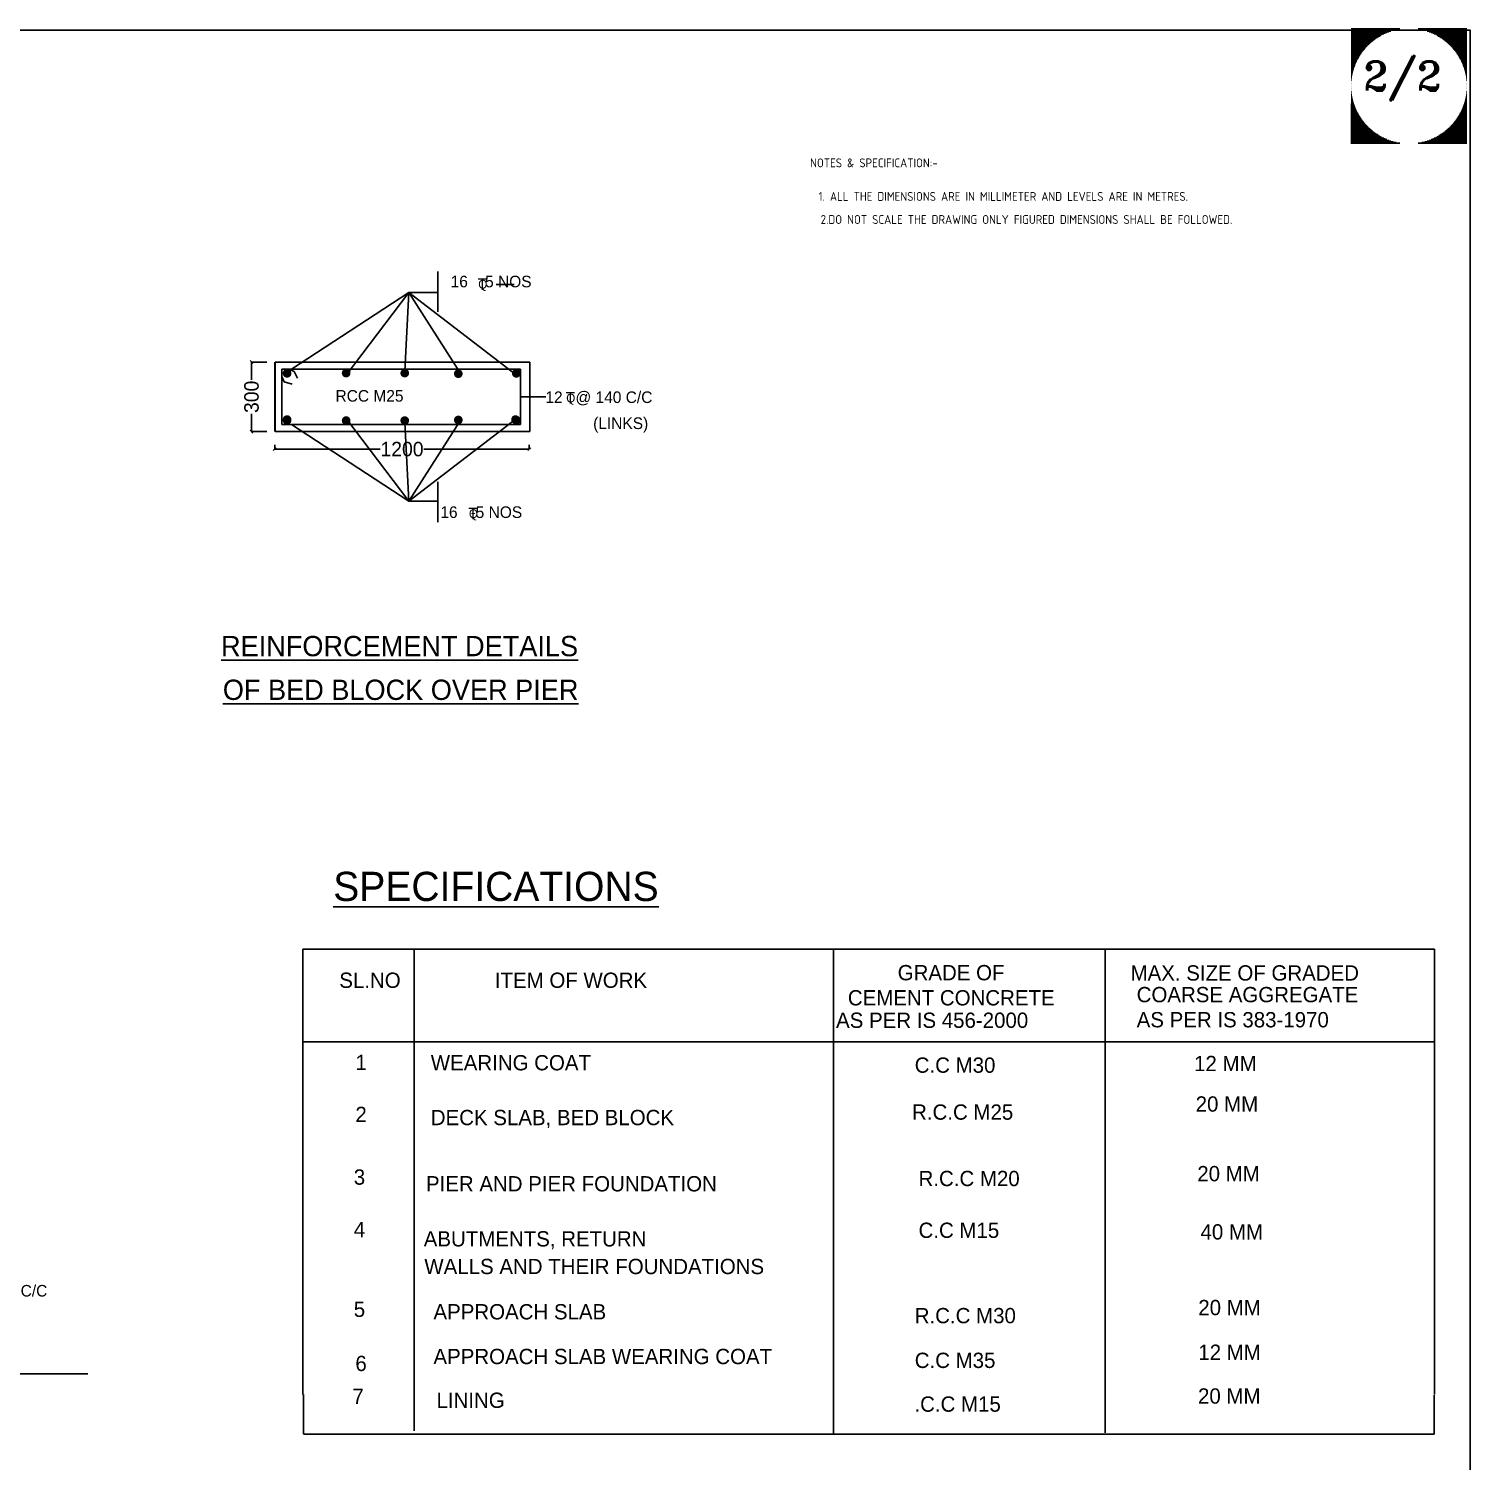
# Model space of a CAD drawing. Header units: inches. Extents: x 179916 to 247798, y -1470008 to -1424230.
# Drawn here: x 222852 to 247730, y -1448946 to -1424230 of the extents above; entities that cross this region are included whole.
import ezdxf

# ---------------------------------------------------------------- set-up
doc = ezdxf.new("R2010")
doc.units = ezdxf.units.IN
doc.header["$MEASUREMENT"] = 0
doc.header["$PDMODE"] = 3
doc.header["$PDSIZE"] = -20
doc.layers.add('slb-27.756', color=6, linetype='Continuous')
doc.styles.add('ISO Proportional', font='isocp.shx')
doc.styles.add('ROMANT', font='romant')
doc.dimstyles.get("Standard").update_dxf_attribs({"dimtxt": 500, "dimasz": 50, "dimexe": 0.18, "dimexo": 0.0625, "dimgap": 0.09, "dimtad": 0, "dimdec": 0, "dimzin": 0, "dimdsep": 46, "dimtxsty": 'Standard', "dimblk": 'OBLIQUE', "dimcen": 0.09, "dimadec": 0, "dimazin": 0, "dimtfac": 1, "dimtdec": 0, "dimtofl": 0, "dimtmove": 0, "dimatfit": 3, "dimfxl": 0, "dimtolj": 1, "dimtzin": 0, "dimarcsym": 0})
doc.dimstyles.new('STANDARD$0', dxfattribs={"dimscale": 100, "dimtxt": 0.02, "dimasz": 0.02, "dimexe": 0.05, "dimexo": 0.1, "dimgap": 0.002, "dimtad": 2, "dimdec": 0, "dimzin": 1, "dimdsep": 46, "dimtxsty": 'Standard', "dimblk": 'OBLIQUE', "dimcen": 0.09, "dimadec": 0, "dimazin": 0, "dimtfac": 1, "dimtdec": 0, "dimtofl": 0, "dimtmove": 0, "dimatfit": 3, "dimfxl": 0, "dimtolj": 1, "dimtzin": 1, "dimarcsym": 0})

# ---------------------------------------------------------------- blocks, each defined once
blk = doc.blocks.new('*X3')
at = {"color": 0}
for p, q in [((820, 489.88), (828.42, 489.88)), ((820, 489.75), (827.78, 489.75)), ((820, 489.62), (827.29, 489.62)), ((820, 489.5), (826.88, 489.5)), ((820, 489.38), (826.52, 489.38)), ((820, 489.25), (826.2, 489.25)), ((820, 489.12), (825.91, 489.12)), ((820, 489), (825.64, 489)), ((820, 488.88), (825.39, 488.88)), ((820, 488.75), (825.16, 488.75)), ((820, 488.62), (824.94, 488.62)), ((820, 488.5), (824.73, 488.5)), ((820, 488.38), (824.54, 488.38)), ((820, 488.25), (824.35, 488.25)), ((820, 488.12), (824.17, 488.12)), ((820, 488), (824, 488)), ((820, 487.88), (823.84, 487.88)), ((820, 487.75), (823.68, 487.75)), ((820, 487.62), (823.53, 487.62)), ((831.58, 489.88), (840, 489.88)), ((832.22, 489.75), (840, 489.75)), ((832.71, 489.62), (840, 489.62)), ((833.12, 489.5), (840, 489.5)), ((833.48, 489.38), (840, 489.38)), ((833.8, 489.25), (840, 489.25)), ((834.09, 489.12), (840, 489.12)), ((834.36, 489), (840, 489)), ((834.61, 488.88), (840, 488.88)), ((834.84, 488.75), (840, 488.75)), ((835.06, 488.62), (840, 488.62)), ((835.27, 488.5), (840, 488.5)), ((835.46, 488.38), (840, 488.38)), ((835.65, 488.25), (840, 488.25)), ((835.83, 488.12), (840, 488.12)), ((836, 488), (840, 488)), ((836.16, 487.88), (840, 487.88)), ((836.32, 487.75), (840, 487.75)), ((836.47, 487.62), (840, 487.62)), ((820, 487.5), (823.39, 487.5)), ((820, 487.38), (823.25, 487.38)), ((820, 487.25), (823.11, 487.25)), ((820, 487.12), (822.98, 487.12)), ((820, 487), (822.86, 487)), ((820, 486.88), (822.74, 486.88)), ((820, 486.75), (822.62, 486.75)), ((820, 486.62), (822.51, 486.62)), ((820, 486.5), (822.4, 486.5)), ((820, 486.38), (822.3, 486.38)), ((820, 486.25), (822.19, 486.25)), ((820, 486.12), (822.1, 486.12)), ((820, 486), (822, 486)), ((820, 485.88), (821.91, 485.88)), ((820, 485.75), (821.82, 485.75)), ((820, 485.62), (821.73, 485.62)), ((820, 485.5), (821.65, 485.5)), ((820, 485.38), (821.57, 485.38)), ((820, 485.25), (821.49, 485.25)), ((836.61, 487.5), (840, 487.5)), ((836.75, 487.38), (840, 487.38)), ((836.89, 487.25), (840, 487.25)), ((837.02, 487.12), (840, 487.12)), ((837.14, 487), (840, 487)), ((837.26, 486.88), (840, 486.88)), ((837.38, 486.75), (840, 486.75)), ((837.49, 486.62), (840, 486.62)), ((837.6, 486.5), (840, 486.5)), ((837.7, 486.38), (840, 486.38)), ((837.81, 486.25), (840, 486.25)), ((837.9, 486.12), (840, 486.12)), ((838, 486), (840, 486)), ((838.09, 485.88), (840, 485.88)), ((838.18, 485.75), (840, 485.75)), ((838.27, 485.62), (840, 485.62)), ((838.35, 485.5), (840, 485.5)), ((838.43, 485.38), (840, 485.38)), ((838.51, 485.25), (840, 485.25)), ((820, 485.12), (821.41, 485.12)), ((820, 485), (821.34, 485)), ((820, 484.88), (821.27, 484.88)), ((820, 484.75), (821.2, 484.75)), ((820, 484.62), (821.13, 484.62)), ((820, 484.5), (821.07, 484.5)), ((820, 484.38), (821.01, 484.38)), ((820, 484.25), (820.95, 484.25)), ((820, 484.12), (820.89, 484.12)), ((820, 484), (820.83, 484)), ((820, 483.88), (820.78, 483.88)), ((820, 483.75), (820.73, 483.75)), ((820, 483.62), (820.68, 483.62)), ((820, 483.5), (820.63, 483.5)), ((820, 483.38), (820.59, 483.38)), ((820, 483.25), (820.54, 483.25)), ((820, 483.12), (820.5, 483.12)), ((820, 483), (820.46, 483)), ((820, 482.88), (820.42, 482.88)), ((820, 482.75), (820.39, 482.75)), ((838.59, 485.12), (840, 485.12)), ((838.66, 485), (840, 485)), ((838.73, 484.88), (840, 484.88)), ((838.8, 484.75), (840, 484.75)), ((838.87, 484.62), (840, 484.62)), ((838.93, 484.5), (840, 484.5)), ((838.99, 484.38), (840, 484.38)), ((839.05, 484.25), (840, 484.25)), ((839.11, 484.12), (840, 484.12)), ((839.17, 484), (840, 484)), ((839.22, 483.88), (840, 483.88)), ((839.27, 483.75), (840, 483.75)), ((839.32, 483.62), (840, 483.62)), ((839.37, 483.5), (840, 483.5)), ((839.41, 483.38), (840, 483.38)), ((839.46, 483.25), (840, 483.25)), ((839.5, 483.12), (840, 483.12)), ((839.54, 483), (840, 483)), ((839.58, 482.88), (840, 482.88)), ((839.61, 482.75), (840, 482.75)), ((820, 482.62), (820.35, 482.62)), ((820, 482.5), (820.32, 482.5)), ((820, 482.38), (820.29, 482.38)), ((820, 482.25), (820.26, 482.25)), ((820, 482.12), (820.23, 482.12)), ((820, 482), (820.2, 482)), ((820, 481.88), (820.18, 481.88)), ((820, 481.75), (820.15, 481.75)), ((820, 481.62), (820.13, 481.62)), ((820, 481.5), (820.11, 481.5)), ((820, 481.38), (820.09, 481.38)), ((820, 481.25), (820.08, 481.25)), ((820, 481.12), (820.06, 481.12)), ((820, 481), (820.05, 481)), ((820, 480.88), (820.04, 480.88)), ((820, 480.75), (820.03, 480.75)), ((820, 480.62), (820.02, 480.62)), ((820, 480.5), (820.01, 480.5)), ((820, 480.38), (820.01, 480.38)), ((820, 480.25), (820, 480.25)), ((839.65, 482.62), (840, 482.62)), ((839.68, 482.5), (840, 482.5)), ((839.71, 482.38), (840, 482.38)), ((839.74, 482.25), (840, 482.25)), ((839.77, 482.12), (840, 482.12)), ((839.8, 482), (840, 482)), ((839.82, 481.88), (840, 481.88)), ((839.85, 481.75), (840, 481.75)), ((839.87, 481.62), (840, 481.62)), ((839.89, 481.5), (840, 481.5)), ((839.91, 481.38), (840, 481.38)), ((839.92, 481.25), (840, 481.25)), ((839.94, 481.12), (840, 481.12)), ((839.95, 481), (840, 481)), ((839.96, 480.88), (840, 480.88)), ((839.97, 480.75), (840, 480.75)), ((839.98, 480.62), (840, 480.62)), ((839.99, 480.5), (840, 480.5)), ((839.99, 480.38), (840, 480.38)), ((840, 480.25), (840, 480.25)), ((819.99, 478.88), (820.06, 478.88)), ((819.99, 478.75), (820.08, 478.75)), ((819.99, 478.62), (820.09, 478.62)), ((819.99, 478.5), (820.11, 478.5)), ((819.99, 478.38), (820.13, 478.38)), ((819.99, 478.25), (820.15, 478.25)), ((819.99, 478.12), (820.18, 478.12)), ((819.99, 478), (820.2, 478)), ((819.99, 477.88), (820.23, 477.88)), ((819.99, 477.75), (820.26, 477.75)), ((820, 480.12), (820, 480.12)), ((820, 479.88), (820, 479.88)), ((820, 479.75), (820, 479.75)), ((820, 479.62), (820.01, 479.62)), ((820, 479.5), (820.01, 479.5)), ((820, 479.38), (820.02, 479.38)), ((820, 479.25), (820.03, 479.25)), ((820, 479.12), (820.04, 479.12)), ((820, 479), (820.05, 479)), ((839.74, 477.75), (840, 477.75)), ((839.77, 477.88), (840, 477.88)), ((839.8, 478), (840, 478)), ((839.82, 478.12), (840, 478.12)), ((839.85, 478.25), (840, 478.25)), ((839.87, 478.38), (840, 478.38)), ((839.89, 478.5), (840, 478.5)), ((839.91, 478.62), (840, 478.62)), ((839.92, 478.75), (840, 478.75)), ((839.94, 478.88), (840, 478.88)), ((839.95, 479), (840, 479)), ((839.96, 479.12), (840, 479.12)), ((839.97, 479.25), (840, 479.25)), ((839.98, 479.38), (840, 479.38)), ((839.99, 479.62), (840, 479.62)), ((839.99, 479.5), (840, 479.5)), ((840, 480.12), (840, 480.12)), ((840, 479.88), (840, 479.88)), ((840, 479.75), (840, 479.75)), ((819.98, 476.88), (820.5, 476.88)), ((819.98, 476.75), (820.54, 476.75)), ((819.98, 476.62), (820.59, 476.62)), ((819.98, 476.5), (820.63, 476.5)), ((819.98, 476.38), (820.68, 476.38)), ((819.98, 476.25), (820.73, 476.25)), ((819.98, 476.12), (820.78, 476.12)), ((819.98, 476), (820.83, 476)), ((819.98, 475.88), (820.89, 475.88)), ((819.98, 475.75), (820.95, 475.75)), ((819.98, 475.62), (821.01, 475.62)), ((819.98, 475.5), (821.07, 475.5)), ((819.98, 475.38), (821.13, 475.38)), ((819.98, 475.25), (821.2, 475.25)), ((819.99, 477.62), (820.29, 477.62)), ((819.99, 477.5), (820.32, 477.5)), ((819.99, 477.38), (820.35, 477.38)), ((819.99, 477.25), (820.39, 477.25)), ((819.99, 477.12), (820.42, 477.12)), ((819.99, 477), (820.46, 477)), ((838.8, 475.25), (840, 475.25)), ((838.87, 475.38), (840, 475.38)), ((838.93, 475.5), (840, 475.5)), ((838.99, 475.62), (840, 475.62)), ((839.05, 475.75), (840, 475.75)), ((839.11, 475.88), (840, 475.88)), ((839.17, 476), (840, 476)), ((839.22, 476.12), (840, 476.12)), ((839.27, 476.25), (840, 476.25)), ((839.32, 476.38), (840, 476.38)), ((839.37, 476.5), (840, 476.5)), ((839.41, 476.62), (840, 476.62)), ((839.46, 476.75), (840, 476.75)), ((839.5, 476.88), (840, 476.88)), ((839.54, 477), (840, 477)), ((839.58, 477.12), (840, 477.12)), ((839.61, 477.25), (840, 477.25)), ((839.65, 477.38), (840, 477.38)), ((839.68, 477.5), (840, 477.5)), ((839.71, 477.62), (840, 477.62)), ((819.97, 474.75), (821.49, 474.75)), ((819.97, 474.62), (821.57, 474.62)), ((819.97, 474.5), (821.65, 474.5)), ((819.97, 474.38), (821.73, 474.38)), ((819.97, 474.25), (821.82, 474.25)), ((819.97, 474.12), (821.91, 474.12)), ((819.97, 474), (822, 474)), ((819.97, 473.88), (822.1, 473.88)), ((819.97, 473.75), (822.19, 473.75)), ((819.97, 473.62), (822.3, 473.62)), ((819.97, 473.5), (822.4, 473.5)), ((819.97, 473.38), (822.51, 473.38)), ((819.97, 473.25), (822.62, 473.25)), ((819.97, 473.12), (822.74, 473.12)), ((819.97, 473), (822.86, 473)), ((819.97, 472.88), (822.98, 472.88)), ((819.97, 472.75), (823.11, 472.75)), ((819.98, 475.12), (821.27, 475.12)), ((819.98, 475), (821.34, 475)), ((819.98, 474.88), (821.41, 474.88)), ((836.89, 472.75), (840, 472.75)), ((837.02, 472.88), (840, 472.88)), ((837.14, 473), (840, 473)), ((837.26, 473.12), (840, 473.12)), ((837.38, 473.25), (840, 473.25)), ((837.49, 473.38), (840, 473.38)), ((837.6, 473.5), (840, 473.5)), ((837.7, 473.62), (840, 473.62)), ((837.81, 473.75), (840, 473.75)), ((837.9, 473.88), (840, 473.88)), ((838, 474), (840, 474)), ((838.09, 474.12), (840, 474.12)), ((838.18, 474.25), (840, 474.25)), ((838.27, 474.38), (840, 474.38)), ((838.35, 474.5), (840, 474.5)), ((838.43, 474.62), (840, 474.62)), ((838.51, 474.75), (840, 474.75)), ((838.59, 474.88), (840, 474.88)), ((838.66, 475), (840, 475)), ((838.73, 475.12), (840, 475.12)), ((819.95, 470.62), (826.52, 470.62)), ((819.95, 470.5), (826.88, 470.5)), ((819.95, 470.38), (827.29, 470.38)), ((819.95, 470.25), (827.78, 470.25)), ((819.96, 472.62), (823.25, 472.62)), ((819.96, 472.5), (823.39, 472.5)), ((819.96, 472.38), (823.53, 472.38)), ((819.96, 472.25), (823.68, 472.25)), ((819.96, 472.12), (823.84, 472.12)), ((819.96, 472), (824, 472)), ((819.96, 471.88), (824.17, 471.88)), ((819.96, 471.75), (824.35, 471.75)), ((819.96, 471.62), (824.54, 471.62)), ((819.96, 471.5), (824.73, 471.5)), ((819.96, 471.38), (824.94, 471.38)), ((819.96, 471.25), (825.16, 471.25)), ((819.96, 471.12), (825.39, 471.12)), ((819.96, 471), (825.64, 471)), ((819.96, 470.88), (825.91, 470.88)), ((819.96, 470.75), (826.2, 470.75)), ((832.22, 470.25), (840, 470.25)), ((832.71, 470.38), (840, 470.38)), ((833.12, 470.5), (840, 470.5)), ((833.48, 470.62), (840, 470.62)), ((833.8, 470.75), (840, 470.75)), ((834.09, 470.88), (840, 470.88)), ((834.36, 471), (840, 471)), ((834.61, 471.12), (840, 471.12)), ((834.84, 471.25), (840, 471.25)), ((835.06, 471.38), (840, 471.38)), ((835.27, 471.5), (840, 471.5)), ((835.46, 471.62), (840, 471.62)), ((835.65, 471.75), (840, 471.75)), ((835.83, 471.88), (840, 471.88)), ((836, 472), (840, 472)), ((836.16, 472.12), (840, 472.12)), ((836.32, 472.25), (840, 472.25)), ((836.47, 472.38), (840, 472.38)), ((836.61, 472.5), (840, 472.5)), ((836.75, 472.62), (840, 472.62)), ((819.95, 470.12), (828.42, 470.12)), ((831.58, 470.12), (840, 470.12))]:
    blk.add_line(p, q, dxfattribs=at)
blk = doc.blocks.new('_Oblique')
at = {"color": 0, "linetype": 'ByBlock', "lineweight": -2}
blk.add_line((-0.5, -0.5), (0.5, 0.5), dxfattribs=at)
blk = doc.blocks.new('*D12')
at = {"color": 0, "lineweight": -2, "transparency": 16777216}
for p, q in [((227096, -1431409), (227096, -1431483)), ((227096, -1431483), (228918, -1431483)), ((231490, -1431483), (229668, -1431483)), ((231490, -1431409), (231490, -1431483))]:
    blk.add_line(p, q, dxfattribs=at)
at = {"layer": 'Defpoints', "color": 0, "transparency": 16777216}
for p in [(227096, -1431409), (227096, -1431483), (231490, -1431409)]:
    blk.add_point(p, dxfattribs=at)
at = {"color": 0, "lineweight": -2, "transparency": 16777216, "xscale": 50, "yscale": 50, "zscale": 50, "rotation": 180}
blk.add_blockref('_Oblique', (227096, -1431483), dxfattribs=at)
at = {"color": 0, "lineweight": -2, "transparency": 16777216, "xscale": 50, "yscale": 50, "zscale": 50}
blk.add_blockref('_Oblique', (231490, -1431483), dxfattribs=at)
at = {"color": 0, "transparency": 16777216, "insert": (229293, -1431483), "char_height": 250, "attachment_point": 5}
blk.add_mtext('\\A1;1200', dxfattribs=at)
blk = doc.blocks.new('*D13')
at = {"color": 0, "lineweight": -2, "transparency": 16777216}
for p, q in [((226958, -1429980), (226696, -1429980)), ((226696, -1429980), (226696, -1430288)), ((226696, -1431180), (226696, -1430872)), ((226958, -1431180), (226696, -1431180))]:
    blk.add_line(p, q, dxfattribs=at)
at = {"layer": 'Defpoints', "color": 0, "transparency": 16777216}
for p in [(226696, -1429980), (226958, -1429980), (226958, -1431180)]:
    blk.add_point(p, dxfattribs=at)
at = {"color": 0, "lineweight": -2, "transparency": 16777216, "xscale": 50, "yscale": 50, "zscale": 50}
for p, rotation in [((226696, -1429980), 90), ((226696, -1431180), 270)]:
    blk.add_blockref('_Oblique', p, dxfattribs=dict(at, rotation=rotation))
at = {"color": 0, "transparency": 16777216, "insert": (226696, -1430580), "char_height": 250, "attachment_point": 5, "rotation": 90}
blk.add_mtext('\\A1;300', dxfattribs=at)

msp = doc.modelspace()

# ---------------------------------------------------------------- linework, layer by layer
for p, q in [((229912.007, -1428414.979), (229912.007, -1429114.526)), ((230920.853, -1428640.792), (231229.583, -1428640.792)), ((229413.674, -1428780.637), (229908.391, -1428780.637)), ((227100.674, -1431180.091), (227100.674, -1429980.091)), ((227101.309, -1429980.091), (231500.674, -1429980.091)), ((227101.309, -1431180.091), (227101.309, -1429980.091)), ((231500.674, -1431180.091), (231500.674, -1429980.091)), ((227221.309, -1430100.091), (231340.432, -1430100.091)), ((227221.309, -1431060.091), (227221.309, -1430100.091)), ((227221.309, -1430229.236), (227259.086, -1430320.14)), ((227338.688, -1430100.091), (227429.661, -1430143.496)), ((227429.661, -1430143.496), (227487.553, -1430258.16)), ((231340.432, -1431060.091), (231340.432, -1430100.091)), ((227259.086, -1430320.14), (227397.613, -1430361.461)), ((227101.309, -1431180.091), (231500.674, -1431180.091)), ((227221.309, -1431060.091), (231340.432, -1431060.091)), ((227300.674, -1431180.091), (230300.674, -1431180.091)), ((229912.007, -1432745.204), (229912.007, -1432045.656)), ((229413.674, -1432379.545), (229908.391, -1432379.545)), ((227578.724, -1440112.058), (247114.724, -1440112.058)), ((229504.627, -1440112.058), (229504.627, -1448422.353)), ((236743.367, -1440112.058), (236743.367, -1448488.255)), ((241429.17, -1440112.058), (241429.17, -1448455.304)), ((247114.724, -1440112.058), (247114.724, -1447797.724)), ((227578.724, -1441709.384), (247114.724, -1441709.384)), ((223867.342, -1447441.454), (218718.234, -1447441.454)), ((227594.995, -1448474.418), (227594.995, -1447795.034)), ((247107.689, -1448477.732), (247107.689, -1447809.979)), ((227594.743, -1448477.732), (247107.689, -1448477.732))]:
    msp.add_line(p, q)
at = {"color": 7}
msp.add_line((227578.724, -1440112.058), (227578.724, -1447797.724), dxfattribs=at)
msp.add_lwpolyline([(247730.207, -1470008.436), (179915.972, -1470008.436), (179915.972, -1424254.673), (247730.207, -1424254.673)], close=True, dxfattribs=at)
at = {"const_width": 75}
for points in [[(227271.771, -1430174.382, 1), (227346.771, -1430174.382, 1)], [(228291.519, -1430169.983, 1), (228366.519, -1430169.983, 1)], [(229302.911, -1430169.983, 1), (229377.911, -1430169.983, 1)], [(230227.114, -1430180.818, 1), (230302.114, -1430180.818, 1)], [(231228.624, -1430174.382, 1), (231303.624, -1430174.382, 1)], [(227271.771, -1430972.144, 1), (227346.771, -1430972.144, 1)], [(227271.771, -1430985.8, -1), (227346.771, -1430985.8, -1)], [(228291.519, -1430990.199, -1), (228366.519, -1430990.199, -1)], [(229302.911, -1430990.199, -1), (229377.911, -1430990.199, -1)], [(230227.114, -1430979.365, -1), (230302.114, -1430979.365, -1)], [(231214.953, -1430972.144, 1), (231289.953, -1430972.144, 1)], [(231228.624, -1430985.8, -1), (231303.624, -1430985.8, -1)]]:
    msp.add_lwpolyline(points, format="xyb", close=True, dxfattribs=at)

# ---------------------------------------------------------------- block references
at = {"linetype": 'ByBlock', "xscale": 100, "yscale": 100, "zscale": 100}
msp.add_blockref('*X3', (163674.284, -1473217.173), dxfattribs=at)

# ---------------------------------------------------------------- texts
at = {"linetype": 'ByBlock', "style": 'ROMANT'}
msp.add_text('2/2', height=500, dxfattribs=at).set_placement((245886.246, -1425295.851))
for s, height, p in [(' 16    5 NOS', 200, (230058.068, -1428690.022)), ('T ', 200, (230599.113, -1428734.084)), ('Q', 150, (230609.324, -1428711.644)), ('RCC M25', 200, (228145.403, -1430663.045)), ('12   @ 140 C/C', 200, (231767.549, -1430686.515)), ('T ', 200, (232117.403, -1430698.488)), ('Q', 150, (232127.614, -1430676.048)), ('(LINKS)', 200, (232592.129, -1431135.269)), (' 16   -5 NOS', 200, (229880.632, -1432670.16)), ('T ', 200, (230438.061, -1432694.375)), ('Q', 150, (230448.272, -1432671.935)), ('%%UREINFORCEMENT DETAILS', 350, (226169.194, -1435055.861)), ('%%UOF BED BLOCK OVER PIER', 350, (226200.59, -1435810.025)), ('%%USPECIFICATIONS', 504, (228106.193, -1439279.883)), ('GRADE OF', 264, (237848.734, -1440648.394)), ('MAX. SIZE OF GRADED', 264, (241868.252, -1440653.084)), ('SL.NO', 264, (228210.457, -1440779.299)), ('ITEM OF WORK', 264, (230895.44, -1440779.299)), ('CEMENT CONCRETE', 264, (236988.724, -1441082.025)), ('COARSE AGGREGATE', 264, (241973.864, -1441027.097)), ('AS PER IS 456-2000', 264, (236784.963, -1441469.543)), ('AS PER IS 383-1970', 264, (241973.864, -1441460.182)), ('1', 264, (228488.958, -1442196.041)), ('WEARING COAT', 264, (229789.922, -1442202.245)), ('12 MM', 264, (242964.316, -1442216.157)), ('C.C M30', 264, (238142.676, -1442243.98)), ('20 MM', 264, (242992.16, -1442914.817)), ('2', 264, (228488.294, -1443094.358)), ('DECK SLAB, BED BLOCK ', 264, (229789.917, -1443148.246)), ('R.C.C M25', 264, (238097.499, -1443053.934)), ('3', 264, (228460.45, -1444175.415)), ('R.C.C M20', 264, (238208.876, -1444200.156)), ('20 MM', 264, (243020.005, -1444116.685)), ('PIER AND PIER FOUNDATION ', 264, (229706.37, -1444291.396)), ('4', 264, (228460.45, -1445081.198)), ('C.C M15', 264, (238208.876, -1445093.581)), ('40 MM', 264, (243075.693, -1445121.404)), ('ABUTMENTS, RETURN ', 264, (229667.872, -1445241.499)), ('WALLS AND THEIR FOUNDATIONS', 264, (229678.526, -1445718.606)), ('8   @ 120 C/C', 200, (221472.949, -1446105.344)), ('20 MM', 264, (243037.731, -1446427.291)), ('5', 264, (228460.45, -1446457.503)), ('APPROACH SLAB', 264, (229835.488, -1446500.026)), ('R.C.C M30', 264, (238143.07, -1446566.409)), ('12 MM', 264, (243037.731, -1447199.011)), ('6', 264, (228488.294, -1447391.109)), ('APPROACH SLAB WEARING COAT', 264, (229835.488, -1447271.745)), ('C.C M35', 264, (238143.07, -1447338.129)), ('7', 264, (228437.12, -1447961.04)), ('LINING', 264, (229888.949, -1448026.942)), ('.C.C M15', 264, (238137.977, -1448092.844)), ('20 MM', 264, (243032.638, -1447953.726))]:
    msp.add_text(s, height=height).set_placement(p)
at = {"layer": 'slb-27.756', "color": 7, "linetype": 'ByBlock', "style": 'ISO Proportional'}
for s, p in [('NOTES & SPECIFICATION:-', (236337.754, -1426618.917)), ('1. ALL THE DIMENSIONS ARE IN MILLIMETER AND LEVELS ARE IN METRES.', (236482.744, -1427198.081)), ('2.DO NOT SCALE THE DRAWING ONLY FIGURED DIMENSIONS SHALL BE FOLLOWED.', (236518.991, -1427596.255))]:
    msp.add_text(s, height=152.68176, dxfattribs=at).set_placement(p)

# ---------------------------------------------------------------- dimensions: what is measured, and where the dimension line sits
dim = msp.add_linear_dim(base=(226696.211, -1429980.091), p1=(226958.073, -1431180.091), p2=(226958.073, -1429980.091), angle=90, text='300', dimstyle='STANDARD$0', override={"dimscale": 1, "dimtxt": 250, "dimasz": 50, "dimexe": 0.18, "dimexo": 0.0625, "dimgap": 0.09, "dimtad": 0, "dimzin": 0, "dimtzin": 0})
dim.commit()
dim.dimension.update_dxf_attribs({"geometry": '*D13', "text_midpoint": (226696.211, -1430580.091)})
dim = msp.add_linear_dim(base=(227096.117, -1431483.068), p1=(231490.486, -1431409.146), p2=(227096.117, -1431409.146), text='1200', dimstyle='STANDARD$0', override={"dimscale": 1, "dimtxt": 250, "dimasz": 50, "dimexe": 0.18, "dimexo": 0.0625, "dimgap": 0.09, "dimtad": 0, "dimzin": 0, "dimtzin": 0})
dim.commit()
dim.dimension.update_dxf_attribs({"geometry": '*D12', "text_midpoint": (229293.301, -1431483.068)})

# ---------------------------------------------------------------- leaders
for points in [[(227385.942, -1430100.091), (229413.674, -1428780.637)], [(228329.019, -1430207.483), (229413.674, -1428780.637)], [(229340.411, -1430132.483), (229413.674, -1428780.637)], [(231197.033, -1430150.123), (229413.674, -1428780.637)], [(230298.623, -1430165.017), (229413.674, -1428780.637)], [(231327.325, -1430580.091), (231777.029, -1430580.091)], [(228329.019, -1430952.699), (229413.674, -1432379.545)], [(230298.623, -1430995.165), (229413.674, -1432379.545)], [(231197.033, -1431010.06), (229413.674, -1432379.545)], [(227385.942, -1431060.091), (229413.674, -1432379.545)], [(229340.411, -1431027.699), (229413.674, -1432379.545)]]:
    msp.add_leader(points, dimstyle='Standard', override={"dimscale": 1, "dimtxsty": 'Standard'})

doc.saveas('drawing.dxf')
